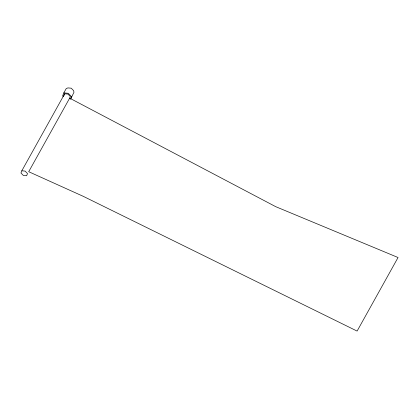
<?xml version="1.0" encoding="UTF-8"?>
<svg xmlns="http://www.w3.org/2000/svg" width="419" height="419" viewBox="0 0 419 419"><rect width="100%" height="100%" fill="white"/><g stroke="black" fill="none" stroke-linecap="round" stroke-linejoin="round"><path stroke-width="0.63" d="M21.809 170.8L20.95 172.995L23.364 175.477L26.638 175.755L27.497 173.56L25.082 171.083L21.809 170.8L64.667 93.793L67.941 94.076L70.355 96.553L69.496 98.753M70.664 99.083L73.98 92.243L73.634 90.672L71.22 88.189L67.946 87.911L66.265 88.498L63.808 92.913L62.646 95.893L63.463 96.731M64.023 95.443L64.667 93.793M70.591 99.041L71.523 96.658L68.25 93.296L63.808 92.913M69.654 98.146L28.707 171.717L83.161 196.286L357.103 331.089L398.05 257.517L275.712 206.667L69.654 98.146"/></g></svg>
